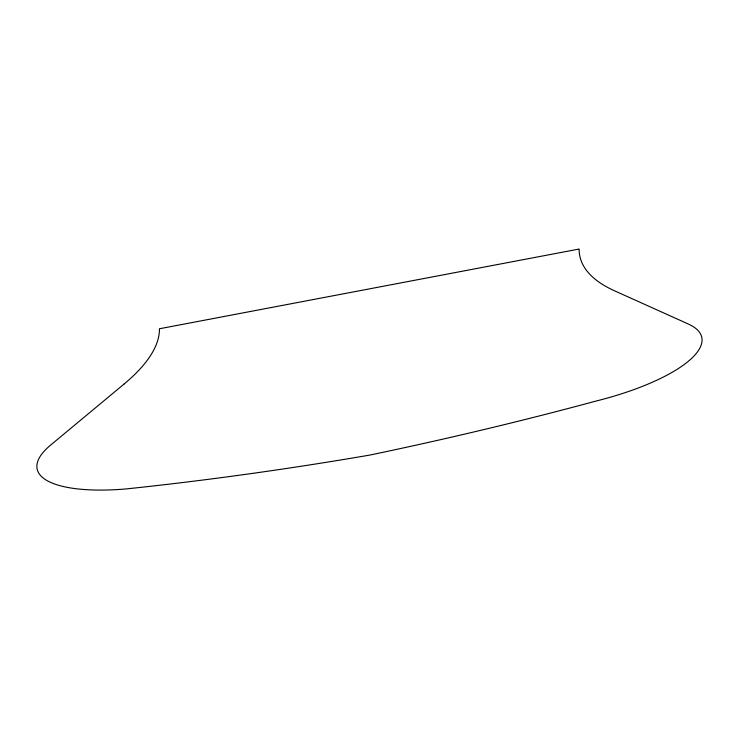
<?xml version="1.0" encoding="UTF-8"?>
<svg xmlns="http://www.w3.org/2000/svg" width="739" height="739" viewBox="0 0 739 739"><rect width="100%" height="100%" fill="white"/><g stroke="black" fill="none" stroke-linecap="round" stroke-linejoin="round"><path stroke-width="1.11" d="M123.93 384.169L50.575 445.137A131.902 40.756 -11.9 0 0 125.741 488.969A1250.028 386.275 -11.9 0 0 369.537 455.122A1250.037 386.285 -11.9 0 0 596.465 400.944A131.902 40.756 -11.9 0 0 688.295 324.005L614.802 290.926A341.843 105.631 -11.9 0 1 579.145 249.034L159.448 328.763A341.843 105.631 -11.9 0 1 123.93 384.169"/></g></svg>
